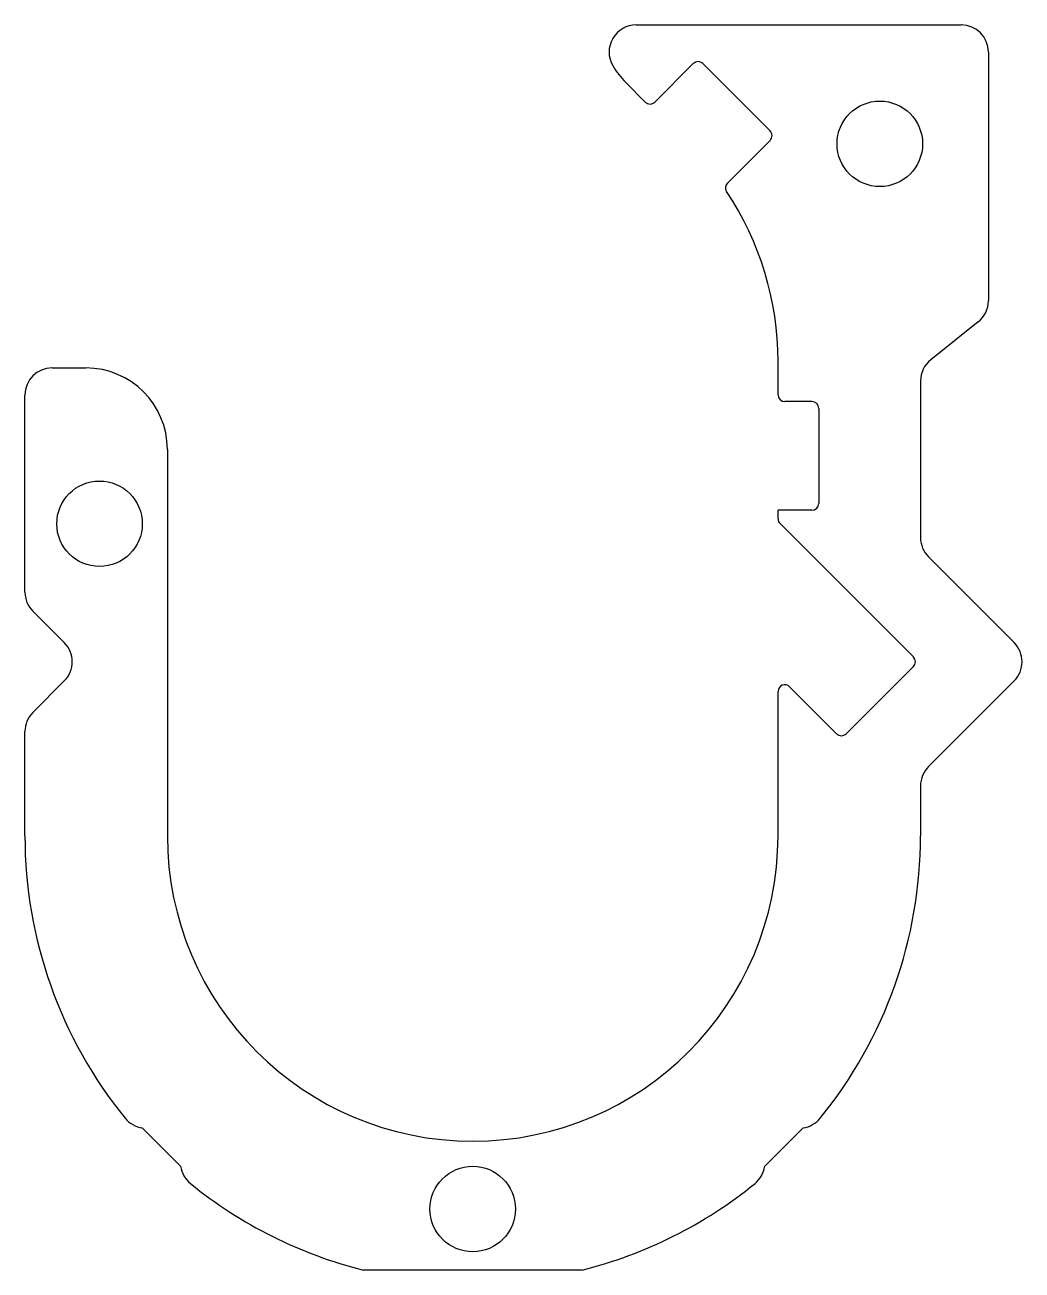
# Model space of a CAD drawing. Extents: x -33 to 40.5, y -32 to 59.8.
import ezdxf

# ---------------------------------------------------------------- set-up
doc = ezdxf.new("R2010")
doc.units = 0
doc.layers.add('VISIBLE', color=7, linetype='CONTINUOUS')

msp = doc.modelspace()

# ---------------------------------------------------------------- linework, layer by layer
at = {"layer": 'VISIBLE'}
for p, q in [((12.051, 59.764), (36, 59.764)), ((13.423, 54.08), (16.254, 56.91)), ((16.961, 56.91), (21.91, 51.961)), ((38, 57.764), (38, 39.442)), ((12.716, 54.08), (11.276, 55.519)), ((21.91, 51.254), (18.77, 48.113)), ((37.249, 37.88), (33.751, 35.081)), ((22.5, 32.5), (22.5, 34.98)), ((-31, 34.481), (-28.5, 34.481)), ((33, 33.52), (33, 21.971)), ((-33, 17.971), (-33, 32.481)), ((25, 32), (23, 32)), ((25.5, 31.5), (25.5, 24.5)), ((-22.5, 28.481), (-22.5, 0)), ((25, 24), (22.5, 24)), ((22.5, 23.364), (22.5, 24)), ((32.475, 13.182), (22.646, 23.01)), ((33.586, 20.556), (39.899, 14.243)), ((-30.101, 14.243), (-32.414, 16.556)), ((27.525, 7.525), (32.475, 12.475)), ((-30.101, 11.414), (-32.414, 9.101)), ((33.586, 5.101), (39.899, 11.414)), ((22.5, 0), (22.5, 10.636)), ((26.818, 7.525), (23.354, 10.99)), ((-33, 0), (-33, 7.686)), ((33, 3.686), (33, 0)), ((-21.522, -24.351), (-24.351, -21.522)), ((24.351, -21.522), (21.522, -24.351)), ((8.062, -32), (-8.062, -32))]:
    msp.add_line(p, q, dxfattribs=at)
for centre in [(30, 51), (-27.5, 23), (0, -27.5)]:
    msp.add_circle(centre, 3.15, dxfattribs=at)
for centre, radius, start, end in [((12.051, 57.764), 2, 90, 210), ((36, 57.764), 2, 0, 90), ((16.607, 56.557), 0.5, 45, 135), ((15.516, 59.764), 6, 210, 225.03565), ((13.07, 54.434), 0.5, 225.03565, 315), ((21.557, 51.607), 0.5, 315, 45), ((19.123, 47.759), 0.5, 135, 213.75274), ((0, 34.98), 22.5, 0, 33.75274), ((36, 39.442), 2, 308.65981, 0), ((35, 33.52), 2, 128.65981, 180), ((-31, 32.481), 2, 90, 180), ((-28.5, 28.481), 6, 0, 90), ((23, 32.5), 0.5, 180, 270), ((25, 31.5), 0.5, 0, 90), ((25, 24.5), 0.5, 270, 0), ((23, 23.364), 0.5, 180, 225), ((35, 21.971), 2, 180, 225), ((-31, 17.971), 2, 180, 225), ((-31.515, 12.828), 2, 315, 45), ((38.485, 12.828), 2, 315, 45), ((32.121, 12.828), 0.5, 315, 45), ((23, 10.636), 0.5, 45, 180), ((-31, 7.686), 2, 135, 180), ((27.172, 7.879), 0.5, 225, 315), ((35, 3.686), 2, 135, 180), ((0, 0), 33, 180, 219.08091), ((0, 0), 22.5, 180, 0), ((0, 0), 33, 320.91909, 0), ((-24.064, -19.543), 2, 219.08091, 261.75683), ((24.064, -19.543), 2, 278.24317, 320.91909), ((-19.543, -24.064), 2, 188.24317, 230.91909), ((19.543, -24.064), 2, 309.08091, 351.75683), ((0, 0), 33, 230.91909, 255.85889), ((0, 0), 33, 284.14111, 309.08091)]:
    msp.add_arc(centre, radius, start, end, dxfattribs=at)

doc.saveas('drawing.dxf')
